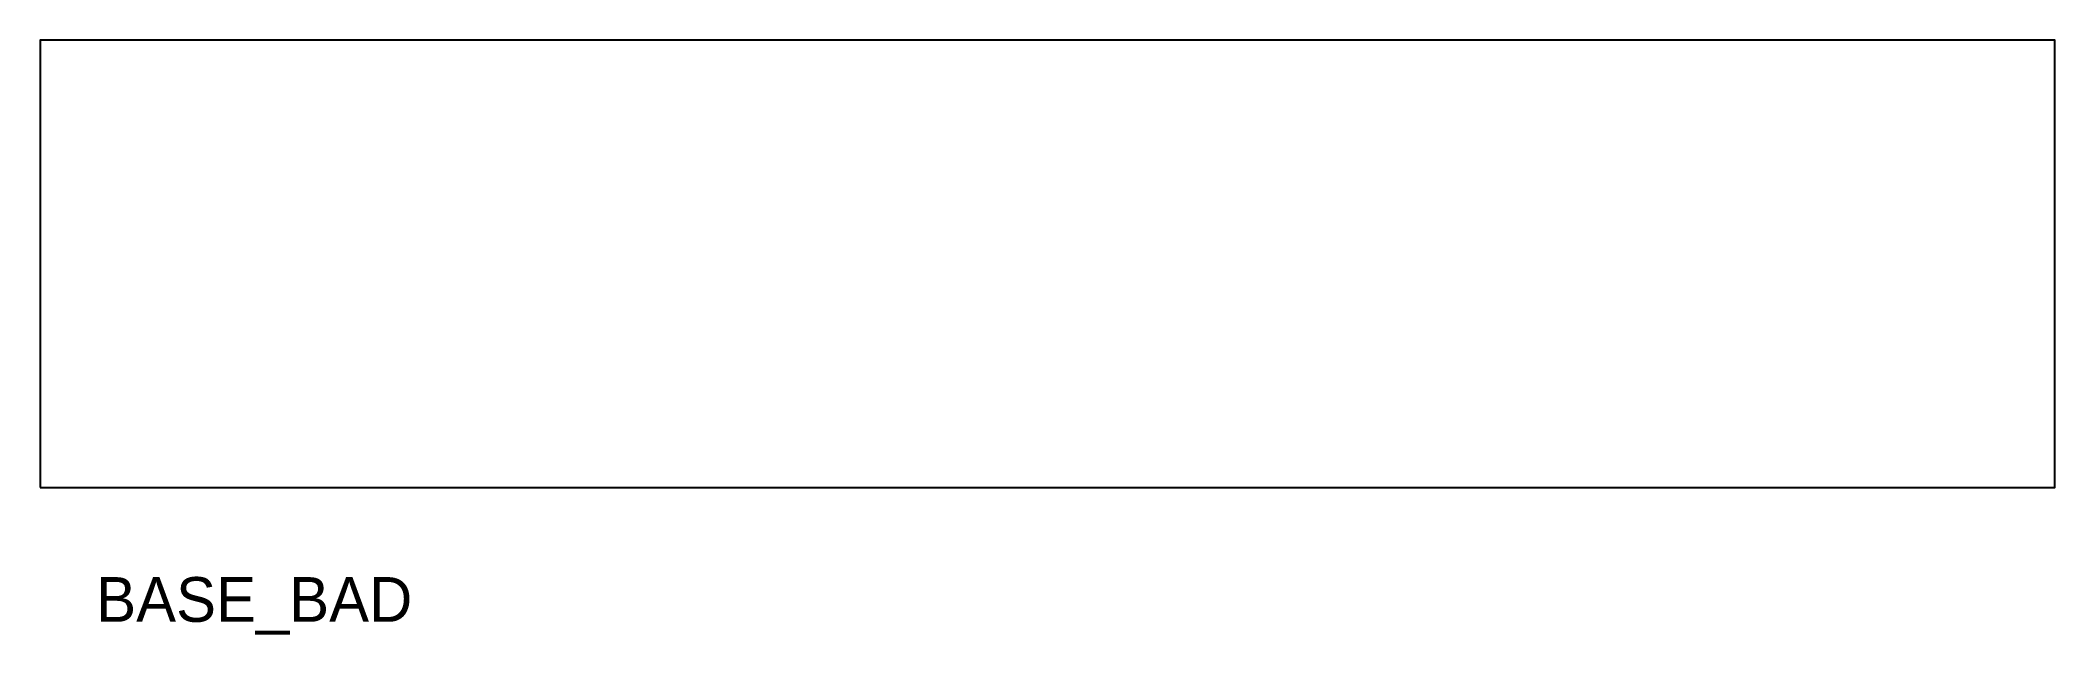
# Model space of a CAD drawing. Header units: metres. Extents: x 0 to 180, y -13 to 40.
import ezdxf

# ---------------------------------------------------------------- set-up
doc = ezdxf.new("R2010")
doc.units = ezdxf.units.M
doc.layers.add('ANNOTATION', color=7, linetype='Continuous')
doc.layers.add('OUTLINE', color=7, linetype='Continuous')

msp = doc.modelspace()

# ---------------------------------------------------------------- linework, layer by layer
at = {"layer": 'OUTLINE'}
msp.add_lwpolyline([(0, 0), (180, 0), (180, 40), (0, 40)], close=True, dxfattribs=at)

# ---------------------------------------------------------------- texts
at = {"layer": 'ANNOTATION'}
msp.add_text('BASE_BAD', height=4, dxfattribs=at).set_placement((5, -12))

doc.saveas('drawing.dxf')
